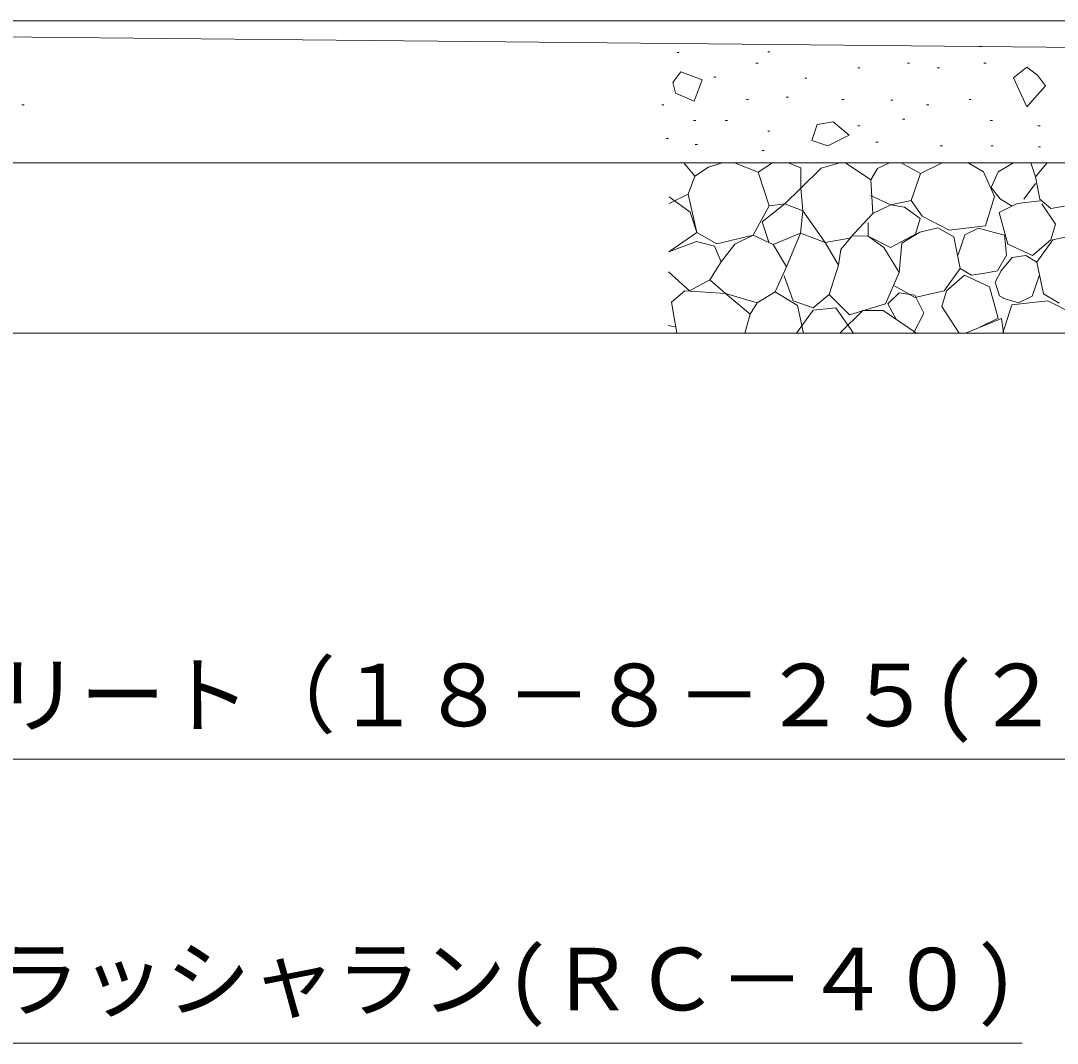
# Model space of a CAD drawing. Units: millimetres at full size, sheet at 1:20; details may follow other scales. Extents: x 474 to 16274, y 399 to 11399.
# Drawn here: x 7710 to 8439, y 6359 to 7079 of the extents above; entities that cross this region are included whole.
import ezdxf
from ezdxf.enums import TextEntityAlignment as Align

# ---------------------------------------------------------------- set-up
doc = ezdxf.new("R2010")
doc.units = ezdxf.units.MM
doc.header["$LTSCALE"] = 20
doc.layers.add('レイヤ1', color=2, linetype='Continuous', lineweight=13)
doc.styles.add('ＭＳ ゴシック', font='')
doc.styles.get('ＭＳ ゴシック').set_extended_font_data('MS Gothic')

msp = doc.modelspace()

# ---------------------------------------------------------------- linework, layer by layer
at = {"layer": 'レイヤ1', "color": 3, "lineweight": 18}
msp.add_line((8561.62, 7059.17), (6561.62, 7079.17), dxfattribs=at)
at = {"layer": 'レイヤ1'}
for p, q in [((6601.62, 7079.17), (8933.06, 7079.17)), ((8171.9, 7056.9), (8173.4, 7056.9)), ((8235.65, 7057.29), (8237.15, 7057.29)), ((8384.81, 7061.01), (8386.31, 7061.01)), ((8227.38, 7049.22), (8228.88, 7049.22)), ((8334.05, 7049.22), (8335.55, 7049.22)), ((8387.82, 7049.22), (8389.32, 7049.22)), ((8168.83, 7035.71), (8174.45, 7043.2)), ((8174.45, 7043.2), (8189.41, 7037.57)), ((8299.04, 7046.1), (8300.54, 7046.1)), ((8354.98, 7046.1), (8356.48, 7046.1)), ((8408.64, 7039.05), (8417.99, 7046.54)), ((8417.99, 7046.54), (8425.47, 7040.93)), ((8425.47, 7040.93), (8431.1, 7033.44)), ((8170.7, 7028.23), (8168.83, 7035.71)), ((8189.41, 7037.57), (8183.8, 7022.62)), ((8197.72, 7039.41), (8199.22, 7039.41)), ((8261.75, 7038.65), (8263.25, 7038.65)), ((8417.99, 7018.47), (8408.64, 7039.05)), ((8183.8, 7022.62), (8170.7, 7028.23)), ((8431.1, 7033.44), (8417.99, 7018.47)), ((7712.17, 7020), (7710.67, 7020)), ((8161.07, 7020), (8162.57, 7020)), ((8220.73, 7023.72), (8222.23, 7023.72)), ((8248.71, 7025.33), (8250.21, 7025.33)), ((8287.85, 7023.72), (8289.35, 7023.72)), ((8322.2, 7023.33), (8323.7, 7023.33)), ((8347.52, 7020), (8349.02, 7020)), ((8377.35, 7023.72), (8378.85, 7023.72)), ((8183.44, 7008.81), (8184.94, 7008.81)), ((8205.81, 7008.81), (8207.31, 7008.81)), ((8266.71, 6994.94), (8270.45, 7006.16)), ((8270.45, 7006.16), (8281.68, 7008.04)), ((8281.68, 7008.04), (8292.9, 6998.68)), ((8299.04, 7005.08), (8300.54, 7005.08)), ((8330.64, 7009.97), (8332.14, 7009.97)), ((8392.27, 7008.81), (8393.77, 7008.81)), ((8425.83, 7005.08), (8427.33, 7005.08)), ((8235.65, 7001.36), (8237.15, 7001.36)), ((8292.9, 6998.68), (8277.94, 6991.19)), ((8164.22, 6996.31), (8165.72, 6996.31)), ((8184.7, 6992.04), (8186.2, 6992.04)), ((8277.94, 6991.19), (8266.71, 6994.94)), ((8311.87, 6993.75), (8313.37, 6993.75)), ((8357.1, 6991.19), (8358.6, 6991.19)), ((8392.94, 6991.19), (8394.44, 6991.19)), ((8426.22, 6990.34), (8427.72, 6990.34)), ((8231.64, 6987.78), (8233.14, 6987.78)), ((8176.52, 6979.17), (8184.43, 6969.78)), ((8184.43, 6969.78), (8194, 6976.05)), ((8194, 6976.05), (8203.62, 6979.17)), ((8212.17, 6979.17), (8228.89, 6972.58)), ((8228.89, 6972.58), (8238.95, 6979.17)), ((8250.13, 6979.17), (8259.06, 6975.51)), ((8259.06, 6975.51), (8258.94, 6961.23)), ((8258.94, 6961.23), (8273.34, 6975.39)), ((8273.34, 6975.39), (8286.33, 6979.17)), ((8290.48, 6979.17), (8308.18, 6967.16)), ((8313, 6975.06), (8321.39, 6979.17)), ((8329.57, 6979.17), (8343.12, 6971.63)), ((8343.12, 6971.63), (8358.52, 6979.17)), ((8376.72, 6979.17), (8387.57, 6972.85)), ((8408.56, 6979.17), (8397.88, 6972.76)), ((8420.92, 6979.17), (8424.11, 6969.36)), ((8424.11, 6969.36), (8432.12, 6978.82)), ((8432.12, 6978.82), (8436.31, 6979.17)), ((8184.43, 6969.78), (8179.56, 6957.14)), ((8228.89, 6972.58), (8236.62, 6948.72)), ((8308.18, 6967.16), (8313, 6975.06)), ((8343.12, 6971.63), (8336.62, 6952.65)), ((8387.57, 6972.85), (8395.35, 6955.34)), ((8397.88, 6972.76), (8393.02, 6961.7)), ((8427.16, 6953.48), (8424.11, 6969.36)), ((8258.94, 6961.23), (8247.74, 6950.21)), ((8260.39, 6945.35), (8258.94, 6961.23)), ((8308.18, 6967.16), (8309.57, 6943.35)), ((8393.02, 6961.7), (8399.3, 6953.71)), ((8424.07, 6964.61), (8416.04, 6953.57)), ((8179.56, 6957.14), (8166.23, 6950.59)), ((8166.27, 6955.17), (8181.04, 6944.42)), ((8185.69, 6930.1), (8179.56, 6957.14)), ((8322.31, 6949.59), (8308.09, 6956.06)), ((8395.35, 6955.34), (8388.84, 6934.75)), ((8399.3, 6953.71), (8407.2, 6948.88)), ((8435.02, 6947.06), (8427.16, 6953.48)), ((8236.62, 6948.72), (8225.34, 6928.18)), ((8231.76, 6937.65), (8247.74, 6950.21)), ((8247.74, 6950.21), (8236.62, 6948.72)), ((8247.74, 6950.21), (8260.39, 6945.35)), ((8309.57, 6943.35), (8322.31, 6949.59)), ((8336.62, 6952.65), (8322.31, 6949.59)), ((8322.31, 6949.59), (8331.83, 6947.93)), ((8331.83, 6947.93), (8342.86, 6939.9)), ((8344.46, 6941.48), (8336.62, 6952.65)), ((8398.5, 6944.2), (8411.26, 6950.43)), ((8411.26, 6950.43), (8427.37, 6952.34)), ((8428.7, 6950.29), (8438.11, 6935.93)), ((8444.56, 6948.57), (8435.02, 6947.06)), ((8181.04, 6944.42), (8185.68, 6930.1)), ((8260.39, 6945.35), (8258.68, 6929.49)), ((8276.07, 6923), (8260.39, 6945.35)), ((8309.57, 6943.35), (8293.56, 6926.03)), ((8342.86, 6939.9), (8339.6, 6928.82)), ((8363.42, 6931.8), (8344.46, 6941.48)), ((8404.68, 6921.93), (8398.5, 6944.2)), ((8236.41, 6923.33), (8231.76, 6937.65)), ((8306.26, 6927.5), (8306.34, 6937.03)), ((8342.78, 6930.38), (8355.5, 6933.45)), ((8355.5, 6933.45), (8366.56, 6927)), ((8388.84, 6934.75), (8363.42, 6931.8)), ((8374.51, 6928.52), (8384.07, 6933.22)), ((8384.07, 6933.22), (8395.14, 6929.94)), ((8438.11, 6935.93), (8434.84, 6924.84)), ((8185.68, 6930.1), (8165.95, 6916.54)), ((8199.91, 6922.04), (8185.69, 6930.1)), ((8225.34, 6928.18), (8199.91, 6922.04)), ((8212.59, 6921.94), (8225.34, 6928.18)), ((8225.34, 6928.18), (8239.56, 6921.71)), ((8258.68, 6929.49), (8239.56, 6921.71)), ((8248.96, 6905.78), (8258.68, 6929.49)), ((8258.68, 6929.49), (8276.07, 6923)), ((8293.56, 6926.03), (8276.07, 6923)), ((8287.15, 6918.15), (8295.16, 6927.6)), ((8295.16, 6927.6), (8306.26, 6927.5)), ((8322.06, 6919.45), (8306.26, 6927.5)), ((8306.26, 6927.5), (8317.31, 6919.49)), ((8339.6, 6928.82), (8322.06, 6919.45)), ((8330.02, 6922.55), (8342.78, 6930.38)), ((8366.56, 6927), (8371.13, 6904.75)), ((8369.62, 6914.28), (8374.51, 6928.52)), ((8395.14, 6929.94), (8402.27, 6928.29)), ((8402.27, 6928.29), (8403.74, 6914)), ((8434.84, 6924.84), (8422.05, 6913.85)), ((8425.19, 6909.07), (8436.43, 6924.83)), ((8436.43, 6924.83), (8457.09, 6929.43)), ((8185.62, 6923.75), (8165.95, 6916.54)), ((8185.62, 6923.75), (8198.3, 6920.48)), ((8198.3, 6920.48), (8202.96, 6909.33)), ((8202.96, 6909.33), (8212.59, 6921.94)), ((8239.56, 6921.71), (8248.96, 6905.77)), ((8276.07, 6923), (8285.46, 6907.05)), ((8285.46, 6907.05), (8287.15, 6918.15)), ((8317.31, 6919.49), (8328.26, 6901.94)), ((8328.26, 6901.94), (8330.02, 6922.55)), ((8422.05, 6913.85), (8404.68, 6921.93)), ((8403.74, 6914), (8397.3, 6902.95)), ((8399.75, 6902.92), (8407.76, 6912.38)), ((8407.76, 6912.38), (8417.3, 6913.89)), ((8417.3, 6913.89), (8425.19, 6909.07)), ((8180.58, 6888.89), (8165.83, 6902.29)), ((8202.96, 6909.33), (8194.92, 6896.7)), ((8248.96, 6905.77), (8240.88, 6888.39)), ((8285.46, 6907.05), (8278.95, 6886.48)), ((8371.13, 6904.75), (8359.9, 6888.98)), ((8379.02, 6899.93), (8371.13, 6904.76)), ((8397.3, 6902.95), (8388.56, 6901.44)), ((8400.2, 6903.45), (8395.65, 6895.03)), ((8429.76, 6886.81), (8425.19, 6909.07)), ((8194.92, 6896.7), (8180.58, 6888.89)), ((8205.96, 6887.09), (8194.92, 6896.7)), ((8253.51, 6881.94), (8247.31, 6899.43)), ((8328.26, 6901.94), (8318.55, 6879.8)), ((8361.49, 6888.97), (8374.27, 6899.97)), ((8374.27, 6899.97), (8391.65, 6891.89)), ((8388.56, 6901.44), (8379.02, 6899.93)), ((8395.65, 6895.03), (8398.73, 6885.48)), ((8426.71, 6899.53), (8421.82, 6885.29)), ((8177.41, 6888.92), (8167.82, 6881.06)), ((8205.96, 6887.09), (8177.41, 6888.92)), ((8240.88, 6888.39), (8228.12, 6880.56)), ((8228.12, 6880.56), (8240.88, 6888.39)), ((8240.88, 6888.39), (8256.67, 6878.73)), ((8339.23, 6884.39), (8325, 6892.44)), ((8359.9, 6888.98), (8339.23, 6884.39)), ((8358.21, 6877.88), (8361.49, 6888.97)), ((8391.65, 6891.89), (8397.82, 6869.62)), ((8167.82, 6881.06), (8171.6, 6859.17)), ((8223.28, 6872.66), (8205.96, 6887.09)), ((8228.12, 6880.56), (8205.96, 6887.09)), ((8223.28, 6872.66), (8228.12, 6880.56)), ((8267.75, 6877.05), (8253.51, 6881.94)), ((8278.95, 6886.48), (8267.75, 6877.05)), ((8293.11, 6872.08), (8278.95, 6886.48)), ((8320.14, 6879.79), (8328.14, 6887.66)), ((8328.14, 6887.66), (8339.24, 6885.98)), ((8339.24, 6885.98), (8345.48, 6873.23)), ((8398.73, 6885.48), (8401.9, 6883.86)), ((8412.25, 6880.6), (8401.18, 6883.87)), ((8407.48, 6879.06), (8432.9, 6882.02)), ((8421.82, 6885.29), (8412.25, 6880.6)), ((8440.83, 6880.36), (8429.76, 6886.81)), ((8432.9, 6882.02), (8451.86, 6872.33)), ((8255.89, 6859.17), (8267.74, 6875.47)), ((8256.67, 6878.73), (8260.83, 6859.17)), ((8267.74, 6875.47), (8283.62, 6876.92)), ((8283.62, 6876.92), (8296.09, 6859.17)), ((8286.38, 6859.17), (8302.66, 6875.18)), ((8318.55, 6879.8), (8293.11, 6872.08)), ((8302.66, 6875.18), (8316.94, 6875.06)), ((8316.94, 6875.06), (8340.34, 6859.17)), ((8326.39, 6868.62), (8320.14, 6879.79)), ((8345.48, 6873.23), (8338.29, 6859.17)), ((8370.47, 6859.17), (8358.21, 6877.88)), ((8401.19, 6859.17), (8407.48, 6879.06)), ((8219.57, 6859.17), (8223.28, 6872.66)), ((8374.82, 6859.17), (8400.19, 6869.6)), ((8397.82, 6869.62), (8385.06, 6863.38)), ((8400.19, 6869.6), (8401.6, 6859.17)), ((8165.51, 6864.51), (8170.84, 6863.57)), ((7511.62, 6559.17), (8587.75, 6559.17)), ((7301.48, 6359.17), (8414.86, 6359.17))]:
    msp.add_line(p, q, dxfattribs=at)
at = {"layer": 'レイヤ1', "color": 3}
for p, q in [((7261.62, 6979.17), (8611.62, 6979.17)), ((7261.62, 6859.17), (8611.62, 6859.17))]:
    msp.add_line(p, q, dxfattribs=at)

# ---------------------------------------------------------------- texts
at = {"layer": 'レイヤ1', "color": 7, "style": 'ＭＳ ゴシック'}
for s, p in [('コンクリート（１８－８－２５(２０)）', (7511.62, 6569.17)), ('再生クラッシャラン(ＲＣ－４０)', (7511.62, 6369.17))]:
    msp.add_text(s, height=43.99, dxfattribs=at).set_placement(p, align=Align.BOTTOM_LEFT)

doc.saveas('drawing.dxf')
